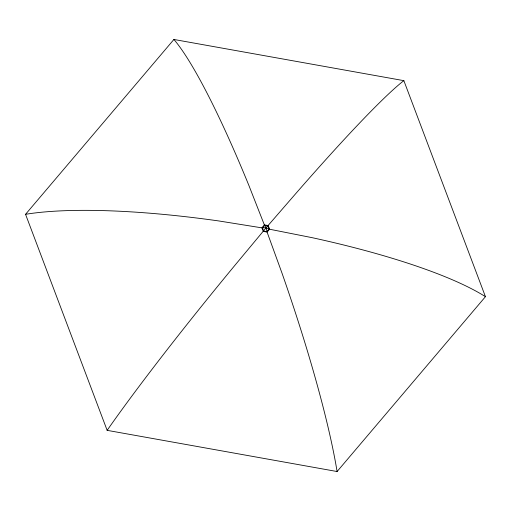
<?xml version="1.0" encoding="UTF-8"?>
<svg xmlns="http://www.w3.org/2000/svg" width="511" height="511" viewBox="0 0 511 511"><rect width="100%" height="100%" fill="white"/><g stroke="black" fill="none" stroke-linecap="round" stroke-linejoin="round"><path stroke-width="0.77" d="M25.55 214.313L173.906 39.468L403.856 80.655L485.45 296.687L337.094 471.532L107.144 430.345L25.55 214.313A264.941 53.649 9.7 0 1 218.759 220.944L262.475 227.951A3.347 0.677 9.7 0 1 265.956 227.976A3.347 0.677 9.7 0 1 269.003 229.12L312.144 237.672A264.941 53.649 9.7 0 1 485.463 296.687M337.094 471.538A264.941 35.751 70.5 0 0 282.015 273.174L266.902 231.604A3.347 0.454 70.5 0 0 265.956 227.976A3.347 0.454 70.5 0 0 264.583 225.472L248.883 185.442A264.941 35.751 70.5 0 0 173.906 39.456M403.862 80.642A264.941 17.898 -50.5 0 0 295.575 193.81L265.956 227.976L235.322 264.813A264.941 17.898 -50.5 0 0 107.138 430.351M264.404 224.878L261.932 227.791L263.293 231.394L267.125 232.083L269.591 229.171L268.237 225.568L264.404 224.878M264.583 225.472L262.475 227.951L263.638 231.023L266.902 231.604L269.01 229.126L267.847 226.054L264.583 225.472"/></g></svg>
